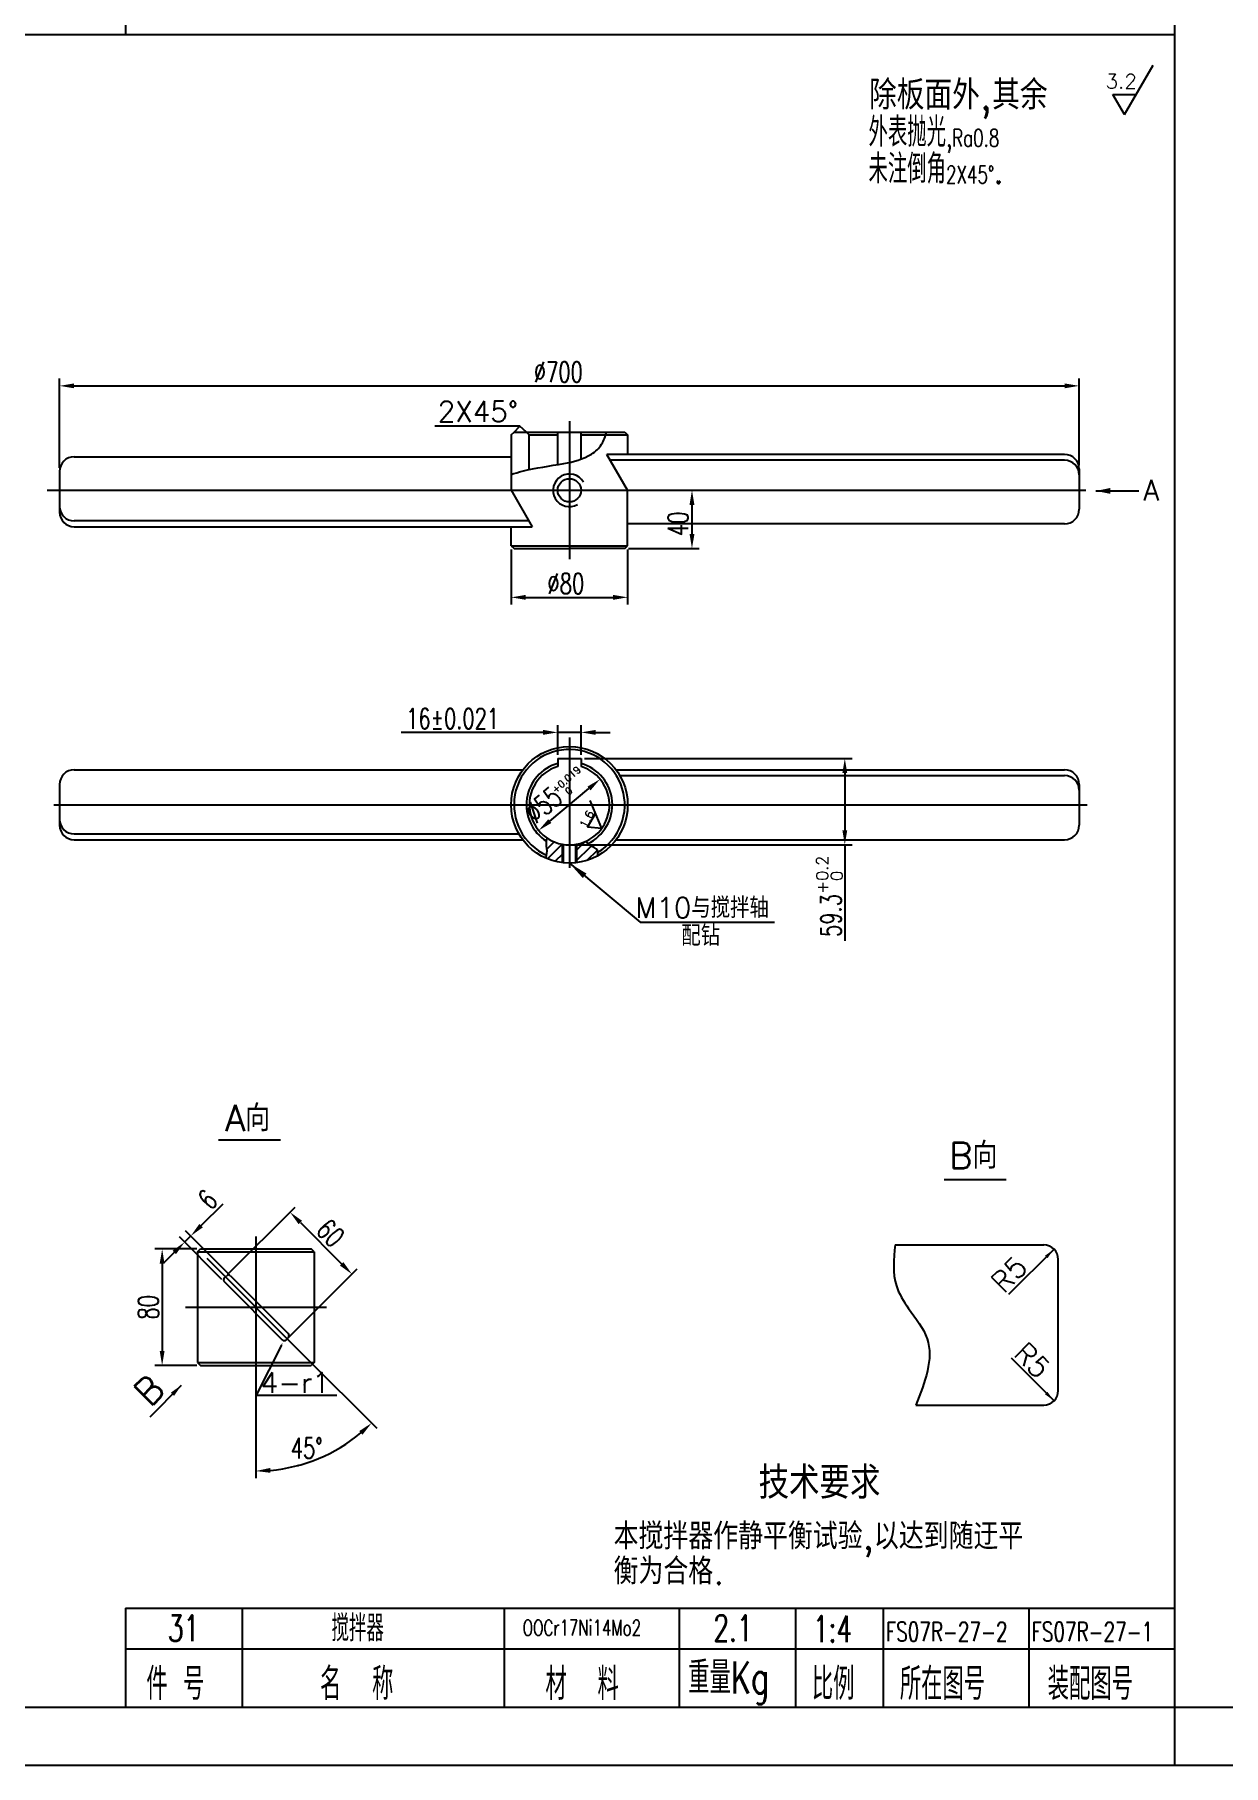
# Model space of a CAD drawing. Extents: x 946 to 3405, y -336 to 946.
# Drawn here: x 2024.6 to 2228.6, y -335.7 to -38.7 of the extents above; entities that cross this region are included whole.
import ezdxf

# ---------------------------------------------------------------- set-up
doc = ezdxf.new("R2010")
doc.units = 0
doc.header["$MEASUREMENT"] = 0
doc.linetypes.add('CENTER2', pattern=[28.575, 19.05, -3.175, 3.175, -3.175])
doc.layers.get('0').update_dxf_attribs({"linetype": 'CONTINUOUS'})
doc.layers.get('DEFPOINTS').update_dxf_attribs({"linetype": 'CONTINUOUS'})
for name, color, linetype in [('5剖面线层', 2, 'CONTINUOUS'), ('6文字层', 3, 'CONTINUOUS'), ('中心线', 1, 'CENTER2'), ('尺寸线', 3, 'CONTINUOUS'), ('标注线', 3, 'CONTINUOUS'), ('细实线', 4, 'CONTINUOUS')]:
    doc.layers.add(name, color=color, linetype=linetype)
doc.styles.add('STYLE1', font='romans.shx', dxfattribs={"width": 0.7, "height": 3.5, "bigfont": 'hz129.shx'})
doc.dimstyles.get("Standard").update_dxf_attribs({"dimtxt": 2.5, "dimasz": 2.5, "dimexe": 1.25, "dimexo": 0.625, "dimtad": 1, "dimdec": 0, "dimlfac": 4, "dimzin": 4, "dimdsep": 46, "dimtxsty": 'STYLE1', "dimcen": 0, "dimclrd": 256, "dimclre": 256, "dimclrt": 256, "dimadec": 0, "dimazin": 0, "dimtfac": 1, "dimtdec": 0, "dimtmove": 0, "dimatfit": 3, "dimfxl": 1, "dimtolj": 1, "dimtzin": 0, "dimarcsym": 0})

# ---------------------------------------------------------------- blocks, each defined once
blk = doc.blocks.new('*D292')
at = {"layer": 'DEFPOINTS', "color": 0}
for p in [(2118.4, -158.47), (2114.4, -162.95), (2118.4, -162.95)]:
    blk.add_point(p, dxfattribs=at)
at = {"layer": '细实线', "lineweight": -2}
for p, q in [((2114.4, -162.32), (2114.4, -157.22)), ((2118.4, -162.32), (2118.4, -157.22)), ((2111.9, -158.47), (2087.51, -158.47)), ((2118.4, -158.47), (2114.4, -158.47)), ((2120.9, -158.47), (2123.4, -158.47))]:
    blk.add_line(p, q, dxfattribs=at)
at = {"layer": '细实线'}
for points in [[(2111.9, -158.05), (2111.9, -158.89), (2114.4, -158.47)], [(2120.9, -158.05), (2120.9, -158.89), (2118.4, -158.47)]]:
    blk.add_solid(points, dxfattribs=at)
at = {"layer": '细实线', "insert": (2096.36, -156.1), "char_height": 3.5, "attachment_point": 5, "style": 'STYLE1'}
blk.add_mtext('\\A1;16%%p0.021', dxfattribs=at)
blk = doc.blocks.new('*D293')
at = {"layer": 'DEFPOINTS', "color": 0}
for p in [(2053.09, -247.12), (2046.51, -267.12), (2053.09, -267.12)]:
    blk.add_point(p, dxfattribs=at)
at = {"layer": '细实线', "lineweight": -2}
for p, q in [((2052.46, -247.12), (2045.26, -247.12)), ((2046.51, -249.62), (2046.51, -264.62)), ((2052.46, -267.12), (2045.26, -267.12))]:
    blk.add_line(p, q, dxfattribs=at)
at = {"layer": '细实线'}
for points in [[(2046.09, -249.62), (2046.92, -249.62), (2046.51, -247.12)], [(2046.09, -264.62), (2046.92, -264.62), (2046.51, -267.12)]]:
    blk.add_solid(points, dxfattribs=at)
at = {"layer": '细实线', "insert": (2044.13, -257.12), "char_height": 3.5, "attachment_point": 5, "rotation": 90, "style": 'STYLE1'}
blk.add_mtext('\\A1;80', dxfattribs=at)
blk = doc.blocks.new('*D294')
at = {"layer": 'DEFPOINTS', "color": 0}
for p in [(2057.37, -251.9), (2079.08, -251.43), (2067.99, -262.52)]:
    blk.add_point(p, dxfattribs=at)
at = {"layer": '细实线', "lineweight": -2}
for p, q in [((2057.81, -251.46), (2069.35, -239.93)), ((2070.23, -242.58), (2077.31, -249.66)), ((2068.43, -262.08), (2079.97, -250.55))]:
    blk.add_line(p, q, dxfattribs=at)
at = {"layer": '细实线'}
for points in [[(2070.52, -242.28), (2069.93, -242.87), (2068.46, -240.81)], [(2077.61, -249.37), (2077.02, -249.96), (2079.08, -251.43)]]:
    blk.add_solid(points, dxfattribs=at)
at = {"layer": '细实线', "insert": (2075.4, -244.39), "char_height": 3.5, "attachment_point": 5, "rotation": 315, "style": 'STYLE1'}
blk.add_mtext('\\A1;60', dxfattribs=at)
blk = doc.blocks.new('*D295')
at = {"layer": 'DEFPOINTS', "color": 0}
for p in [(2051.42, -244.88), (2058.25, -251.72), (2057.19, -252.78)]:
    blk.add_point(p, dxfattribs=at)
at = {"layer": '细实线', "lineweight": -2}
for p, q in [((2053.19, -243.11), (2056.96, -239.35)), ((2056.75, -252.34), (2049.48, -245.05)), ((2050.36, -245.94), (2051.42, -244.88)), ((2057.81, -251.28), (2050.54, -244)), ((2048.59, -247.71), (2046.82, -249.47))]:
    blk.add_line(p, q, dxfattribs=at)
at = {"layer": '细实线'}
for points in [[(2052.9, -242.82), (2053.49, -243.41), (2051.42, -244.88)], [(2048.3, -247.41), (2048.89, -248), (2050.36, -245.94)]]:
    blk.add_solid(points, dxfattribs=at)
at = {"layer": '细实线', "insert": (2054.31, -238.65), "char_height": 3.5, "attachment_point": 5, "rotation": 44.9429, "style": 'STYLE1'}
blk.add_mtext('\\A1;6', dxfattribs=at)
blk = doc.blocks.new('*D296')
at = {"layer": 'DEFPOINTS', "color": 0}
for p in [(2133.29, -116.93), (2125.9, -126.93), (2137.44, -126.93)]:
    blk.add_point(p, dxfattribs=at)
at = {"layer": '细实线', "lineweight": -2}
for p, q in [((2133.92, -116.93), (2138.69, -116.93)), ((2137.44, -119.43), (2137.44, -124.43)), ((2126.52, -126.93), (2138.69, -126.93))]:
    blk.add_line(p, q, dxfattribs=at)
at = {"layer": '细实线'}
for points in [[(2137.02, -119.43), (2137.86, -119.43), (2137.44, -116.93)], [(2137.02, -124.43), (2137.86, -124.43), (2137.44, -126.93)]]:
    blk.add_solid(points, dxfattribs=at)
at = {"layer": '细实线', "insert": (2135.06, -122.68), "char_height": 3.5, "attachment_point": 5, "rotation": 90, "style": 'STYLE1'}
blk.add_mtext('\\A1;40', dxfattribs=at)
blk = doc.blocks.new('*D297')
at = {"layer": 'DEFPOINTS', "color": 0}
for p in [(2106.4, -126.43), (2126.4, -126.43), (2126.4, -135.3)]:
    blk.add_point(p, dxfattribs=at)
at = {"layer": '细实线', "lineweight": -2}
for p, q in [((2106.4, -127.06), (2106.4, -136.55)), ((2126.4, -127.06), (2126.4, -136.55)), ((2108.9, -135.3), (2123.9, -135.3))]:
    blk.add_line(p, q, dxfattribs=at)
at = {"layer": '细实线'}
for points in [[(2108.9, -134.88), (2108.9, -135.72), (2106.4, -135.3)], [(2123.9, -134.88), (2123.9, -135.72), (2126.4, -135.3)]]:
    blk.add_solid(points, dxfattribs=at)
at = {"layer": '细实线', "insert": (2115.79, -132.93), "char_height": 3.5, "attachment_point": 5, "style": 'STYLE1'}
blk.add_mtext('\\A1;%%c80', dxfattribs=at)
blk = doc.blocks.new('*D298')
at = {"layer": 'DEFPOINTS', "color": 0}
for p in [(2203.9, -99.01), (2028.9, -113.68), (2203.9, -113.27)]:
    blk.add_point(p, dxfattribs=at)
at = {"layer": '标注线', "lineweight": -2}
for p, q in [((2028.9, -113.06), (2028.9, -97.76)), ((2203.9, -112.64), (2203.9, -97.76)), ((2031.4, -99.01), (2201.4, -99.01))]:
    blk.add_line(p, q, dxfattribs=at)
at = {"layer": '标注线'}
for points in [[(2031.4, -98.59), (2031.4, -99.42), (2028.9, -99.01)], [(2201.4, -98.59), (2201.4, -99.42), (2203.9, -99.01)]]:
    blk.add_solid(points, dxfattribs=at)
at = {"layer": '标注线', "insert": (2114.5, -96.63), "char_height": 3.5, "attachment_point": 5, "style": 'STYLE1'}
blk.add_mtext('\\A1;%%C700', dxfattribs=at)
blk = doc.blocks.new('*D299')
at = {"layer": 'DEFPOINTS', "color": 0}
for p in [(2118.4, -162.95), (2163.67, -162.95), (2116.4, -177.77)]:
    blk.add_point(p, dxfattribs=at)
at = {"layer": '标注线', "lineweight": -2}
for p, q in [((2119.02, -162.95), (2164.92, -162.95)), ((2163.67, -165.45), (2163.67, -175.27)), ((2117.02, -177.77), (2164.92, -177.77)), ((2163.67, -177.77), (2163.67, -194.26))]:
    blk.add_line(p, q, dxfattribs=at)
at = {"layer": '标注线'}
for points in [[(2163.25, -165.45), (2164.09, -165.45), (2163.67, -162.95)], [(2163.25, -175.27), (2164.09, -175.27), (2163.67, -177.77)]]:
    blk.add_solid(points, dxfattribs=at)
at = {"layer": '标注线', "insert": (2161.3, -189.9), "char_height": 3.5, "attachment_point": 5, "rotation": 90, "style": 'STYLE1'}
blk.add_mtext('\\A1;59.3', dxfattribs=at)
blk = doc.blocks.new('*D300')
at = {"layer": 'DEFPOINTS', "color": 0}
for p in [(2121.68, -166.49), (2111.12, -175.3)]:
    blk.add_point(p, dxfattribs=at)
at = {"layer": '标注线', "lineweight": -2}
blk.add_line((2113.04, -173.7), (2119.76, -168.1), dxfattribs=at)
at = {"layer": '标注线'}
for points in [[(2119.49, -167.78), (2120.03, -168.42), (2121.68, -166.49)], [(2112.77, -173.38), (2113.31, -174.02), (2111.12, -175.3)]]:
    blk.add_solid(points, dxfattribs=at)
at = {"layer": '标注线', "insert": (2111.92, -170.9), "char_height": 3.5, "attachment_point": 5, "rotation": 39.8151, "style": 'STYLE1'}
blk.add_mtext('\\A1;∅55', dxfattribs=at)

msp = doc.modelspace()

# ---------------------------------------------------------------- hatches: boundary and pattern name
at = {"layer": '5剖面线层'}
h = msp.add_hatch(dxfattribs=at)
h.set_pattern_fill('ANSI31', color=256, scale=10, style=0)
edge = h.paths.add_edge_path()
edge.add_arc((2116.39919, -170.89691), 6.875, 236.7605829, 259.5243183, ccw=False)
edge.add_spline(control_points=[(2112.63073, -176.64707), (2112.56942, -176.76422), (2112.50209, -176.92166), (2112.46898, -177.09055), (2112.46256, -177.13338)], knot_values=[4.114337229, 4.114337229, 4.114337229, 4.114337229, 4.518578535, 4.653273387, 4.653273387, 4.653273387, 4.653273387], degree=3, periodic=0)
edge.add_spline(control_points=[(2112.46256, -177.13338), (2112.4223, -177.40161), (2112.51451, -178.23841), (2112.61448, -179.06689), (2112.5012, -179.56038)], knot_values=[1.699118073, 1.699118073, 1.699118073, 1.699118073, 2.542775741, 4.114337229, 4.114337229, 4.114337229, 4.114337229], degree=3, periodic=0)
edge.add_spline(control_points=[(2112.5012, -179.56038), (2112.49694, -179.57891), (2112.45747, -179.7407), (2112.39796, -179.89739), (2112.33391, -180.03329)], knot_values=[1.182090631, 1.182090631, 1.182090631, 1.182090631, 1.241117149, 1.699118073, 1.699118073, 1.699118073, 1.699118073], degree=3, periodic=0)
edge.add_arc((2116.39919, -170.89691), 10, 246.0131362, 262.8192442)
edge.add_line((2115.14919, -180.81848), (2115.14919, -177.65732))
edge = h.paths.add_edge_path()
edge.add_spline(control_points=[(2121.27865, -179.04804), (2121.27716, -178.937), (2121.22203, -178.27961), (2120.1585, -178.11399), (2119.63712, -177.65652), (2119.55147, -177.56427)], knot_values=[1.857799727, 1.857799727, 1.857799727, 1.857799727, 2.180074617, 3.853392092, 4.230578713, 4.230578713, 4.230578713, 4.230578713], degree=3, periodic=0)
edge.add_spline(control_points=[(2119.55147, -177.56427), (2119.43566, -177.43954), (2119.33859, -177.3), (2119.25234, -177.15191)], knot_values=[4.230578713, 4.230578713, 4.230578713, 4.230578713, 4.740549481, 4.740549481, 4.740549481, 4.740549481], degree=3, periodic=0)
edge.add_arc((2116.39919, -170.89691), 6.875, 280.4756817, 294.5196231, ccw=False)
edge.add_line((2117.64919, -177.65732), (2117.64919, -180.81848))
edge.add_arc((2116.39919, -170.89691), 10, 277.1807558, 299.3043392)
edge.add_spline(control_points=[(2121.29367, -179.61723), (2121.26206, -179.44209), (2121.28119, -179.23794), (2121.27865, -179.04804)], knot_values=[1.306580313, 1.306580313, 1.306580313, 1.306580313, 1.857799727, 1.857799727, 1.857799727, 1.857799727], degree=3, periodic=0)
h.paths.add_polyline_path([(2117.64919, -177.65732, -0.006456894), (2117.47419, -177.68734), (2117.47419, -180.83896, 0.004404953), (2117.64919, -180.81848)])
h.paths.add_polyline_path([(2115.32419, -177.68734, -0.006456894), (2115.14919, -177.65732), (2115.14919, -180.81848, 0.004404953), (2115.32419, -180.83896)])

# ---------------------------------------------------------------- linework, layer by layer
for p, q in [((2040.23289, 16.26647), (2040.23289, -38.73353)), ((2106.39919, -107.43377), (2106.89919, -106.93377)), ((2106.39919, -107.43377), (2106.39919, -116.93377)), ((2106.89919, -106.93377), (2125.89919, -106.93377)), ((2109.52419, -107.43377), (2109.02419, -106.93377)), ((2109.52419, -113.36947), (2109.52419, -107.43377)), ((2109.52419, -107.43377), (2114.39919, -107.43377)), ((2114.39919, -112.51459), (2114.39919, -106.93377)), ((2118.39919, -111.583), (2118.39919, -106.93377)), ((2118.39919, -107.43377), (2126.39919, -107.43377)), ((2125.89919, -106.93377), (2126.39919, -107.43377)), ((2126.39919, -107.43377), (2126.39919, -110.77315)), ((2031.39919, -111.18377), (2106.39919, -111.18377)), ((2201.39919, -110.77315), (2122.84235, -110.77315)), ((2126.39919, -116.93377), (2122.84235, -110.77315)), ((2201.39919, -111.77315), (2123.4197, -111.77315)), ((2028.89919, -113.68377), (2028.89919, -120.68377)), ((2203.89919, -113.27315), (2203.89919, -120.18377)), ((2106.39919, -116.93377), (2110.00762, -123.18377)), ((2126.39919, -126.43377), (2126.39919, -116.93377)), ((2109.43027, -122.18377), (2031.39919, -122.18377)), ((2031.39919, -123.18377), (2110.00762, -123.18377)), ((2106.39919, -126.43377), (2106.39919, -123.18377)), ((2201.39919, -122.68377), (2126.39919, -122.68377)), ((2106.39919, -126.43377), (2106.89919, -126.93377)), ((2106.39919, -126.43377), (2126.39919, -126.43377)), ((2106.89919, -126.93377), (2116.39919, -126.93377)), ((2125.89919, -126.93377), (2116.39919, -126.93377)), ((2125.89919, -126.93377), (2126.39919, -126.43377)), ((2114.39919, -162.94691), (2118.39919, -162.94691)), ((2031.39919, -164.89691), (2108.39919, -164.89691)), ((2124.39919, -164.89691), (2201.39919, -164.89691)), ((2125.05944, -165.89691), (2201.39919, -165.89691)), ((2028.89919, -167.39691), (2028.89919, -174.39691)), ((2203.89919, -167.39691), (2203.89919, -174.39691)), ((2031.39919, -175.89691), (2107.73893, -175.89691)), ((2031.39919, -176.89691), (2108.39919, -176.89691)), ((2124.39919, -176.89691), (2201.39919, -176.89691)), ((2172.28484, -246.41269), (2197.80808, -246.41269)), ((2052.58833, -247.61901), (2053.08833, -247.11901)), ((2052.58833, -247.61901), (2052.58833, -266.61901)), ((2052.58833, -247.61901), (2072.58833, -247.61901)), ((2053.08833, -247.11901), (2072.08833, -247.11901)), ((2072.58833, -247.61901), (2072.08833, -247.11901)), ((2072.58833, -247.61901), (2072.58833, -266.61901)), ((2200.30808, -271.41269), (2200.30808, -248.91269)), ((2058.24127, -251.7113), (2068.15419, -261.62421)), ((2057.18906, -252.78043), (2067.11386, -262.7052)), ((2068.51949, -261.98096), (2067.82094, -262.70523)), ((2052.58833, -266.61901), (2072.58833, -266.61901)), ((2052.58833, -266.61901), (2053.08833, -267.11901)), ((2053.08833, -267.11901), (2072.08833, -267.11901)), ((2072.58833, -266.61901), (2072.08833, -267.11901)), ((2175.88585, -273.91269), (2197.80808, -273.91269)), ((2040.23289, -308.73352), (2220.23289, -308.73352)), ((2040.23289, -308.73352), (2040.23289, -325.73352))]:
    msp.add_line(p, q)
at = {"ltscale": 15}
for p, q in [((2114.39919, -162.94691), (2114.39919, -164.31925)), ((2118.39919, -162.94691), (2118.39919, -164.32606)), ((2115.32419, -177.68734), (2115.32419, -180.83896)), ((2117.47419, -177.68734), (2117.47419, -180.83896))]:
    msp.add_line(p, q, dxfattribs=at)
at = {"ltscale": 0.1}
msp.add_line((2057.19331, -252.07763), (2057.53944, -251.7165), dxfattribs=at)
at = {"linetype": 'Continuous'}
msp.add_line((1824.73288, -325.73351), (2630.73288, -325.73353), dxfattribs=at)
for centre, radius in [((2116.39919, -116.93377), 2), ((2116.39919, -170.89691), 10)]:
    msp.add_circle(centre, radius)
for centre, radius, start, end in [((2031.39919, -113.68377), 2.5, 90, 180), ((2201.39919, -113.27315), 2.5, 0, 90), ((2201.39919, -114.27315), 2.5, 0, 90), ((2031.39919, -119.68377), 2.5, 180, 270), ((2031.39919, -120.68377), 2.5, 180, 270), ((2201.39919, -120.18377), 2.5, 270, 0), ((2116.39919, -170.89691), 9.5, 300.905747, 245.7754031), ((2031.39919, -167.39691), 2.5, 90, 180), ((2116.39919, -170.89691), 7.375, 105.7348792, 237.7387748), ((2116.39919, -170.89691), 6.875, 106.9123898, 73.0876102), ((2116.39919, -170.89691), 7.375, 295.3044653, 74.2651208), ((2201.39919, -167.39691), 2.5, 0, 90), ((2201.39919, -168.39691), 2.5, 0, 90), ((2031.39919, -173.39691), 2.5, 180, 270), ((2031.39919, -174.39691), 2.5, 180, 270), ((2201.39919, -174.39691), 2.5, 270, 0), ((2197.80808, -248.91269), 2.5, 0, 90), ((2067.46741, -262.35165), 0.5, 225, 315.693315), ((2067.80063, -261.97776), 0.5, 315.693315, 45), ((2197.80808, -271.41269), 2.5, 270, 0)]:
    msp.add_arc(centre, radius, start, end)
at = {"ltscale": 0.3}
for centre, start, end in [((2057.54687, -252.43118), 135, 224.306685), ((2057.893, -252.07005), 44.306685, 135)]:
    msp.add_arc(centre, 0.5, start, end, dxfattribs=at)
at = {"layer": '6文字层'}
for p, q in [((2211.66422, -52.46099), (2216.57892, -43.94848)), ((2211.66422, -52.46099), (2209.67203, -49.01042)), ((2209.67203, -49.01042), (2213.6564, -49.01042))]:
    msp.add_line(p, q, dxfattribs=at)
at = {"layer": '中心线', "ltscale": 20}
for p, q in [((2116.39919, -105.07382), (2116.39919, -128.72793)), ((2026.75805, -116.93377), (2205.00678, -116.93377))]:
    msp.add_line(p, q, dxfattribs=at)
at = {"layer": '中心线', "ltscale": 15}
for p, q in [((2116.39919, -159.34965), (2116.39919, -181.70255)), ((2027.90096, -170.89691), (2205.2885, -170.89691))]:
    msp.add_line(p, q, dxfattribs=at)
at = {"layer": '中心线', "ltscale": 10}
for p, q in [((2062.58833, -245.00535), (2062.58833, -269.91364)), ((2054.15022, -248.6809), (2071.02261, -265.55329)), ((2050.54116, -257.11901), (2074.72041, -257.11901))]:
    msp.add_line(p, q, dxfattribs=at)
at = {"layer": '尺寸线'}
for p, q in [((2107.91385, -105.91085), (2093.33187, -105.91085)), ((2106.89919, -106.93377), (2107.91385, -105.91085)), ((2109.01818, -106.93377), (2107.91385, -105.91085)), ((2206.74724, -117.03598), (2214.10468, -117.03598)), ((2121.96176, -174.93713), (2119.97314, -170.164)), ((2119.51067, -174.71859), (2120.90863, -172.40939)), ((2121.96176, -174.93713), (2119.51067, -174.71859)), ((2056.15293, -228.36343), (2066.8425, -228.36343)), ((2180.69616, -235.18513), (2191.38573, -235.18513)), ((2199.57584, -247.14492), (2191.77671, -254.95257)), ((2067.00599, -263.59633), (2062.61928, -272.19054)), ((2071.02261, -265.55329), (2083.34329, -277.87398)), ((2199.57584, -273.18046), (2192.25423, -265.86683)), ((2062.58833, -269.91364), (2062.58833, -286.47096)), ((2044.47905, -275.9446), (2049.83245, -270.46005)), ((2062.61928, -272.19054), (2076.46734, -272.19054))]:
    msp.add_line(p, q, dxfattribs=at)
for points in [[(2206.74724, -117.03598, 0, 1, 0), (2209.22563, -117.03598, 1, 1, 0)], [(2199.57584, -247.14492, 0, 0.6, 0), (2198.2185, -248.50375, 0.6, 0.6, 0)], [(2067.19814, -263.19805, 0, 0.234, 0), (2066.94196, -263.71586, 0.234, 0.234, 0)], [(2049.83245, -270.46005, 0, 0.78, 0), (2048.28035, -272.05017, 0.78, 0.78, 0)], [(2199.57584, -273.18046, 0, 0.6, 0), (2198.21701, -271.82311, 0.6, 0.6, 0)]]:
    msp.add_lwpolyline(points, format="xyseb", dxfattribs=at)
msp.add_arc((2062.58833, -257.11901), 28.10195, 275.0988181, 309.9011819, dxfattribs=at)
for points, knots in [([(2106.39919, -114.23126), (2107.03377, -114.01741), (2109.96989, -113.12635), (2114.70418, -112.5874), (2119.57576, -111.43716), (2122.09483, -109.18233), (2122.55356, -107.6661), (2122.77512, -106.93377)], [6.742016572, 6.742016572, 6.742016572, 6.742016572, 8.760140551, 16.007582788, 21.025745285, 23.444338231, 25.703824038, 25.703824038, 25.703824038, 25.703824038]), ([(2112.33391, -180.03329), (2112.39796, -179.89739), (2112.63836, -179.26444), (2112.51118, -178.21267), (2112.39668, -177.16812), (2112.56942, -176.76422), (2112.63073, -176.64707)], [1.182090631, 1.182090631, 1.182090631, 1.182090631, 1.640091555, 3.270679562, 4.249032081, 4.653273387, 4.653273387, 4.653273387, 4.653273387]), ([(2121.29367, -179.61723), (2121.24357, -179.3397), (2121.46909, -178.31809), (2119.92992, -178.07839), (2119.40239, -177.40953), (2119.25234, -177.15191)], [1.306580313, 1.306580313, 1.306580313, 1.306580313, 2.180074617, 3.853392092, 4.740549481, 4.740549481, 4.740549481, 4.740549481])]:
    msp.add_open_spline(points, degree=3, knots=knots, dxfattribs=at)
msp.add_spline([(2172.28484, -246.41269), (2172.52273, -253.4477), (2174.62079, -257.3186), (2177.80463, -262.52934), (2175.88585, -273.91269)], degree=3, dxfattribs=at)
msp.add_point((2069.86165, -284.26341), dxfattribs=at)
for points in [[(2080.33353, -278.37004), (2080.89599, -278.98492), (2082.45941, -276.99009)], [(2065.10439, -285.52601), (2065.06732, -284.69351), (2062.58833, -285.22096)]]:
    msp.add_solid(points, dxfattribs=at)
at = {"layer": '细实线'}
for p, q in [((2220.23289, 258.26647), (2220.23289, -335.73353)), ((2115.14919, -177.65732), (2115.14919, -180.81848)), ((2117.64919, -177.65732), (2117.64919, -180.81848)), ((2640.73289, -335.73353), (1799.73289, -335.73353))]:
    msp.add_line(p, q, dxfattribs=at)
at = {"layer": '细实线', "linetype": 'ByBlock'}
for p, q in [((1824.73289, -38.73353), (2220.23289, -38.73353)), ((2060.23289, -308.73352), (2060.23289, -325.73352)), ((2105.23289, -308.73352), (2105.23289, -325.73352)), ((2135.23289, -308.73352), (2135.23289, -325.73352)), ((2155.23289, -308.73352), (2155.23289, -325.73352)), ((2170.23289, -308.73352), (2170.23289, -325.73352)), ((2195.23289, -308.73352), (2195.23289, -325.73352)), ((2040.23289, -315.73352), (2220.23289, -315.73352))]:
    msp.add_line(p, q, dxfattribs=at)
at = {"layer": '细实线', "color": 3}
msp.add_line((2640.73289, -335.73353), (1799.73289, -335.73353), dxfattribs=at)
at = {"layer": '细实线'}
msp.add_lwpolyline([(2116.39919, -180.89691, 0, 1, 0), (2119.01879, -183.08297, 1, 1, 0)], format="xyseb", dxfattribs=at)
msp.add_lwpolyline([(2116.39919, -180.89691), (2128.5251, -191.016), (2151.62071, -191.016)], dxfattribs=at)
msp.add_arc((2116.39919, -116.93377), 2.8, 30, 300, dxfattribs=at)

# ---------------------------------------------------------------- texts
at = {"layer": '6文字层', "style": 'STYLE1'}
for s, height, p in [('除板面外,其余', 5, (2167.83519, -51.58719)), ('3.2', 2.5, (2208.43062, -47.9888))]:
    msp.add_text(s, height=height, dxfattribs=at).set_placement(p)
at = {"layer": '6文字层', "char_height": 5, "width": 47.2113, "attachment_point": 1, "style": 'STYLE1'}
for s, insert in [('外表抛光\\H3.5;,\\H3;Ra0.8', (2167.74325, -52.96054)), ('未注倒角{\\H0.6x;2X45%%d}.', (2167.74325, -59.27832))]:
    msp.add_mtext(s, dxfattribs=dict(at, insert=insert))
at = {"layer": '尺寸线', "style": 'STYLE1'}
for s, height, p in [('2X45%%D', 3.5, (2093.82284, -105.15822)), ('A', 3.5, (2214.91152, -118.65693)), ('A向', 4.5, (2057.28299, -226.90907)), ('B向', 4.5, (2181.52665, -233.32333)), ('4-r1', 3.5, (2063.42144, -271.82018)), ('技术要求', 5.5, (2148.87616, -289.98023)), ('本搅拌器作静平衡试验,以达到随迂平', 4.5, (2123.98321, -298.65786)), ('衡为合格.', 4.5, (2123.98321, -304.67162))]:
    msp.add_text(s, height=height, dxfattribs=at).set_placement(p)
for s, height, rotation, p in [('1.6', 1.4, 63.0571848, (2119.33281, -175.0184)), ('R5', 3.5, 45, (2190.92173, -254.87423)), ('R5', 3.5, 315, (2192.41963, -265.298)), ('B', 4.5, 45, (2044.41039, -274.39137))]:
    msp.add_text(s, height=height, rotation=rotation, dxfattribs=at).set_placement(p)
at = {"layer": '尺寸线', "insert": (2071.31914, -281.30166), "char_height": 3.5, "attachment_point": 5, "style": 'STYLE1'}
msp.add_mtext('\\A1;45%%D', dxfattribs=at)
at = {"layer": '细实线', "style": 'STYLE1'}
for s, height, rotation, p in [('+0.019', 1.2, 41.8908906, (2114.03031, -169.03027)), ('0', 1.2, 41.8908906, (2116.30964, -169.2969)), ('+0.2', 2, 90, (2160.792, -186.16343)), ('0', 2, 90, (2163.29944, -183.95939))]:
    msp.add_text(s, height=height, rotation=rotation, dxfattribs=at).set_placement(p)
for s, p in [('M10与搅拌轴', (2127.73472, -190.31267)), ('配钻', (2135.62103, -195.09534))]:
    msp.add_text(s, height=3.5, dxfattribs=at).set_placement(p)
at = {"layer": '细实线', "color": 3, "linetype": 'ByBlock', "style": 'STYLE1', "width": 0.7}
for s, height, p in [('31', 4.5, (2047.48422, -314.44066)), ('搅拌器', 4.5, (2075.57907, -314.44066)), ('OOCr17Ni14Mo2', 2.7, (2108.38719, -313.4734)), ('2.1', 4.5, (2141.1047, -314.44066)), ('1:4', 4.5, (2158.17083, -314.58058)), ('FS07R-27-2', 3.3, (2170.70514, -314.44066)), ('FS07R-27-1', 3.3, (2195.70514, -314.44066)), ('重量Kg', 5.5, (2136.79307, -323.40146)), ('件 号', 5.5, (2043.8053, -324.49423)), ('名  称', 5.5, (2073.60211, -324.49423)), ('材  料', 5.5, (2112.28806, -324.49423)), ('比例', 5.5, (2158.01617, -324.49423)), ('所在图号', 5.5, (2173.11302, -324.49423)), ('装配图号', 5.5, (2198.49322, -324.49423))]:
    msp.add_text(s, height=height, dxfattribs=at).set_placement(p)

# ---------------------------------------------------------------- dimensions: what is measured, and where the dimension line sits
at = {"layer": '标注线'}
dim = msp.add_linear_dim(base=(2203.89918, -99.00603), p1=(2028.89919, -113.68377), p2=(2203.89918, -113.2672), text='%%C700', dimstyle='Standard', override={"dimzin": 12}, dxfattribs=at)
dim.commit()
dim.dimension.update_dxf_attribs({"geometry": '*D298', "text_midpoint": (2114.49674, -99.00603), "dimtype": 160})
dim = msp.add_linear_dim(base=(2163.67032, -162.94691), p1=(2116.39919, -177.77191), p2=(2118.39919, -162.94691), angle=90, text='59.3', dimstyle='Standard', override={"dimzin": 12}, dxfattribs=at)
dim.commit()
dim.dimension.update_dxf_attribs({"geometry": '*D299', "text_midpoint": (2163.67032, -189.89809), "dimtype": 160})
dim = msp.add_diameter_dim_2p(p1=(2111.11839, -175.29905), p2=(2121.67998, -166.49477), dimstyle='Standard', override={"dimzin": 12, "dimtmove": 2}, dxfattribs=at)
dim.commit()
dim.dimension.update_dxf_attribs({"geometry": '*D300', "text_midpoint": (2111.92401, -170.89691), "dimtype": 163})
at = {"layer": '细实线'}
for base, p1, p2, angle, text, picture, middle, dimtype in [((2137.43936, -126.93377), (2133.29261, -116.93377), (2125.89919, -126.93377), 90, '40', '*D296', (2137.43936, -122.68377), 160), ((2051.42356, -244.87993), (2057.18906, -252.78043), (2058.2508, -251.7208), 44.9428644, '6', '*D295', (2055.98305, -240.32953), 161), ((2079.08263, -251.43076), (2057.37013, -251.90081), (2067.99135, -262.52203), 315, '60', '*D294', (2073.72209, -246.07022), 160), ((2046.50787, -267.11901), (2053.08833, -247.11901), (2053.08833, -267.11901), 90, '80', '*D293', (2046.50787, -257.11764), 160)]:
    dim = msp.add_linear_dim(base=base, p1=p1, p2=p2, angle=angle, text=text, dimstyle='Standard', override={"dimtxt": 3.5, "dimasz": 2.5, "dimexe": 1.25, "dimexo": 0.625, "dimgap": 0.625, "dimtad": 1, "dimtih": 0, "dimtoh": 0, "dimdec": 1, "dimzin": 8, "dimlunit": 6, "dimtxsty": 'STYLE1', "dimcen": 2.5, "dimtol": 1, "dimtp": 0.5, "dimtm": 0.1, "dimtfac": 0.7, "dimtdec": 1, "dimtofl": 1}, dxfattribs=at)
    dim.commit()
    dim.dimension.update_dxf_attribs({"geometry": picture, "text_midpoint": middle, "dimtype": dimtype})
for base, p1, p2, text, picture, middle in [((2126.39919, -135.30107), (2106.39919, -126.43377), (2126.39919, -126.43377), '%%c80', '*D297', (2115.7859, -135.30107)), ((2118.39919, -158.47091), (2114.39919, -162.94691), (2118.39919, -162.94691), '16%%p0.021', '*D292', (2096.35752, -158.47091))]:
    dim = msp.add_linear_dim(base=base, p1=p1, p2=p2, text=text, dimstyle='Standard', override={"dimtxt": 3.5, "dimasz": 2.5, "dimexe": 1.25, "dimexo": 0.625, "dimgap": 0.625, "dimtad": 1, "dimtih": 0, "dimtoh": 0, "dimdec": 1, "dimzin": 8, "dimlunit": 6, "dimtxsty": 'STYLE1', "dimcen": 2.5, "dimtol": 1, "dimtp": 0.5, "dimtm": 0.1, "dimtfac": 0.7, "dimtdec": 1, "dimtofl": 1}, dxfattribs=at)
    dim.commit()
    dim.dimension.update_dxf_attribs({"geometry": picture, "text_midpoint": middle, "dimtype": 160})

doc.saveas('drawing.dxf')
